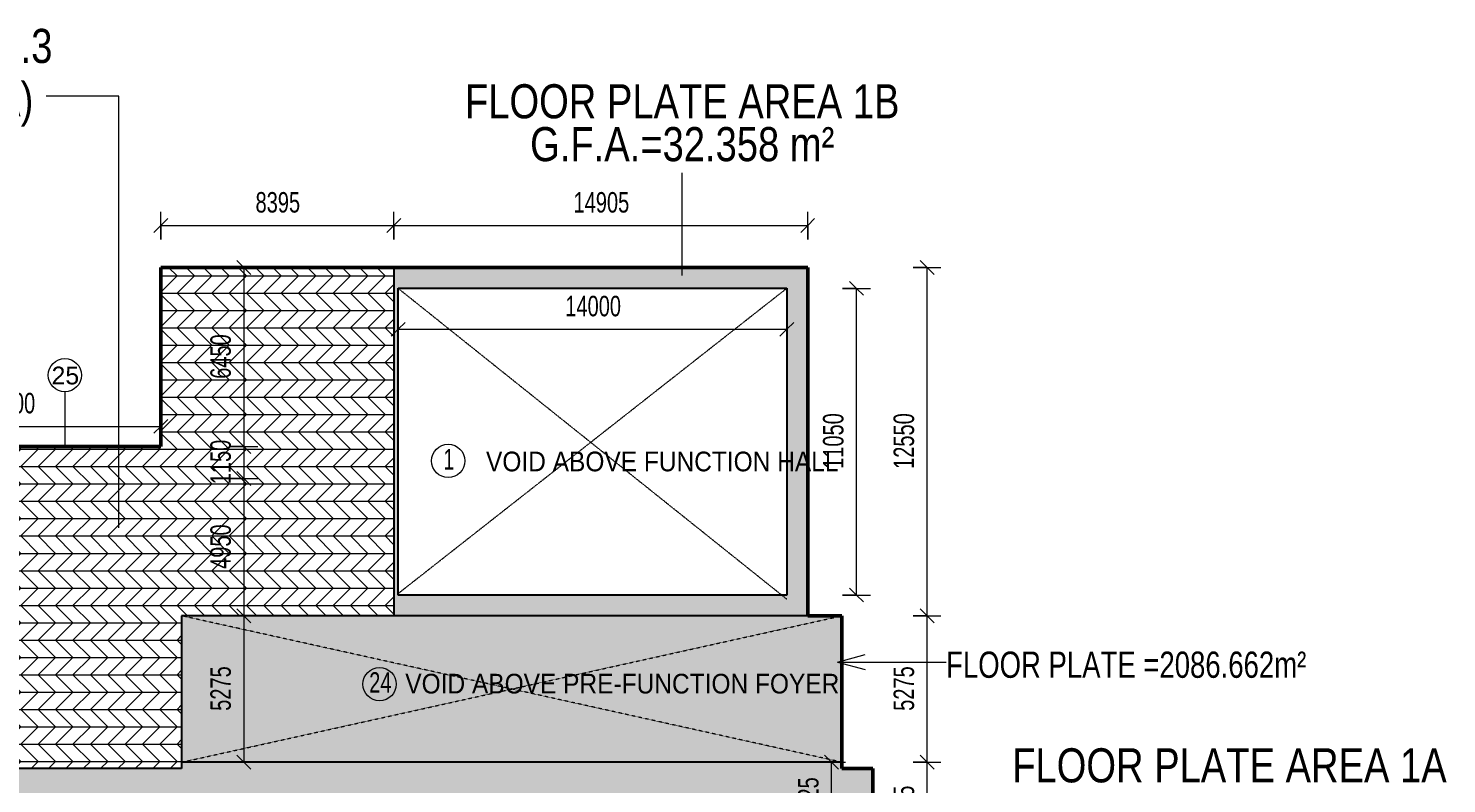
# Model space of a CAD drawing. Header units: millimetres. Extents: x 35540 to 832230, y -10956 to 416550.
# Drawn here: x 418865 to 469950, y 33560 to 60775 of the extents above; entities that cross this region are included whole.
import ezdxf

# ---------------------------------------------------------------- set-up
doc = ezdxf.new("R2010")
doc.units = ezdxf.units.MM
doc.linetypes.add('Dash', pattern=[6, 3, -3])
for name, color, linetype, lineweight in [('A-ANNO-DIMS', 211, 'Continuous', 5), ('A-ANNO-DIMS-500', 211, 'Continuous', 5), ('A-AREA-BNDY', 1, 'Continuous', 18), ('A-AREA-IDEN', 2, 'Continuous', 15), ('A-AREA-PATT', 32, 'Continuous', 5), ('A-DETL', 90, 'Continuous', 5), ('A-DETL-HDLN', 90, 'Dash', 5), ('A-DETL-THIN', 151, 'Continuous', 5), ('G-ANNO-TEXT', 231, 'Continuous', 5)]:
    doc.layers.add(name, color=color, linetype=linetype, lineweight=lineweight)
doc.styles.add('Arial', font='arial.ttf', dxfattribs={"width": 0.7, "height": 737.649701})
doc.styles.add('Arial_3', font='arial.ttf', dxfattribs={"width": 0.8, "height": 1229.416168})
doc.styles.add('Arial_5', font='arial.ttf', dxfattribs={"height": 639.296407})
doc.styles.add('Swis721 BT', font='swiss.ttf', dxfattribs={"width": 0.89, "height": 709.553159})
doc.styles.add('Swis721 BT_1', font='swiss.ttf', dxfattribs={"width": 0.75, "height": 946.070878})
doc.dimstyles.new('Linear_-_1_5mm_Arial', dxfattribs={"dimscale": 304.8, "dimtxt": 750, "dimasz": 1.64042, "dimexe": 1.64042, "dimexo": 0.0625, "dimgap": 0.82021, "dimtad": 1, "dimdec": 0, "dimzin": 0, "dimdsep": 46, "dimtxsty": 'Arial', "dimblk1": 'OBLIQUE', "dimblk2": 'OBLIQUE', "dimsah": 1, "dimcen": 0.09, "dimadec": 0, "dimazin": 0, "dimtfac": 1, "dimtdec": 4, "dimtix": 1, "dimtmove": 0, "dimatfit": 3, "dimfxl": 1.64042, "dimfxlon": 1, "dimtvp": 1, "dimtolj": 1, "dimtzin": 0, "dimarcsym": 2})

# ---------------------------------------------------------------- blocks, each defined once
blk = doc.blocks.new('DIMBLOCK155-2_F')
at = {"layer": 'A-ANNO-DIMS-500'}
for p, q in [((447296, 34332), (448296, 34332)), ((447796, 34332), (447296, 34332)), ((447796, 34332), (447546, 34582)), ((447796, 31607), (447796, 34332)), ((447796, 34332), (448046, 34082)), ((447796, 31607), (447546, 31857)), ((447296, 31607), (448296, 31607)), ((447796, 31607), (447296, 31607)), ((447796, 31607), (448046, 31357))]:
    blk.add_line(p, q, dxfattribs=at)
at = {"layer": 'A-ANNO-DIMS-500', "color": 0, "insert": (446589, 32185), "char_height": 737.6, "width": 1883.08, "attachment_point": 1, "rotation": 90, "line_spacing_factor": 0.938532, "style": 'Arial'}
blk.add_mtext('2725', dxfattribs=at)
blk = doc.blocks.new('_Oblique')
at = {"color": 0, "linetype": 'ByBlock', "lineweight": -2}
blk.add_line((-0.5, -0.5), (0.5, 0.5), dxfattribs=at)
blk = doc.blocks.new('DIMBLOCK157-2_F')
at = {"layer": 'A-ANNO-DIMS-500'}
for p, q in [((412536, 45933), (412536, 46933)), ((412536, 46433), (412786, 46683)), ((423636, 46933), (423636, 45933)), ((423636, 46433), (423636, 46933)), ((423636, 46433), (423886, 46683)), ((412536, 46433), (412286, 46183)), ((412536, 46433), (423636, 46433)), ((412536, 46433), (412536, 45933)), ((423636, 46433), (423386, 46183))]:
    blk.add_line(p, q, dxfattribs=at)
at = {"layer": 'A-ANNO-DIMS-500', "color": 0, "insert": (417105, 47640), "char_height": 737.6, "width": 2353.85, "attachment_point": 1, "line_spacing_factor": 0.938532, "style": 'Arial'}
blk.add_mtext('11100', dxfattribs=at)
blk = doc.blocks.new('DIMBLOCK158-2_F')
at = {"layer": 'A-ANNO-DIMS-500'}
for p, q in [((423636, 53168), (423636, 54168)), ((432031, 53168), (432031, 54168)), ((423636, 53668), (423386, 53418)), ((423636, 53668), (423886, 53918)), ((423636, 53668), (432031, 53668)), ((423636, 53668), (423636, 53168)), ((432031, 53668), (431781, 53418)), ((432031, 53668), (432281, 53918)), ((432031, 53668), (432031, 53168))]:
    blk.add_line(p, q, dxfattribs=at)
at = {"layer": 'A-ANNO-DIMS-500', "color": 0, "insert": (427048, 54875), "char_height": 737.6, "width": 1883.08, "attachment_point": 1, "line_spacing_factor": 0.938532, "style": 'Arial'}
blk.add_mtext('8395', dxfattribs=at)
blk = doc.blocks.new('DIMBLOCK159-2_F')
at = {"layer": 'A-ANNO-DIMS-500'}
for p, q in [((432031, 53168), (432031, 54168)), ((446936, 53168), (446936, 54168)), ((432031, 53668), (431781, 53418)), ((432031, 53668), (432281, 53918)), ((432031, 53668), (446936, 53668)), ((432031, 53668), (432031, 53168)), ((446936, 53668), (446686, 53418)), ((446936, 53668), (447186, 53918)), ((446936, 53668), (446936, 53168))]:
    blk.add_line(p, q, dxfattribs=at)
at = {"layer": 'A-ANNO-DIMS-500', "color": 0, "insert": (438502, 54875), "char_height": 737.6, "width": 2353.85, "attachment_point": 1, "line_spacing_factor": 0.938532, "style": 'Arial'}
blk.add_mtext('14905', dxfattribs=at)
blk = doc.blocks.new('DIMBLOCK160-2_F')
at = {"layer": 'A-ANNO-DIMS-500'}
for p, q in [((427127, 52157), (426127, 52157)), ((426627, 52157), (426377, 52407)), ((426627, 52157), (426627, 45707)), ((426627, 52157), (426877, 51907)), ((426627, 52157), (427127, 52157)), ((426127, 45707), (427127, 45707)), ((426627, 45707), (426127, 45707)), ((426627, 45707), (426377, 45957)), ((426627, 45707), (426877, 45457))]:
    blk.add_line(p, q, dxfattribs=at)
at = {"layer": 'A-ANNO-DIMS-500', "color": 0, "insert": (425420, 48148), "char_height": 737.6, "width": 1883.08, "attachment_point": 1, "rotation": 90, "line_spacing_factor": 0.938532, "style": 'Arial'}
blk.add_mtext('6450', dxfattribs=at)
blk = doc.blocks.new('DIMBLOCK161-2_F')
at = {"layer": 'A-ANNO-DIMS-500'}
for p, q in [((426127, 45707), (427127, 45707)), ((426627, 45707), (426127, 45707)), ((426627, 45707), (426377, 45957)), ((426627, 45707), (426627, 44557)), ((426627, 45707), (426877, 45457)), ((426127, 44557), (427127, 44557)), ((426627, 44557), (426127, 44557)), ((426627, 44557), (426377, 44807)), ((426627, 44557), (426877, 44307))]:
    blk.add_line(p, q, dxfattribs=at)
at = {"layer": 'A-ANNO-DIMS-500', "color": 0, "insert": (425420, 44348), "char_height": 737.6, "width": 1883.08, "attachment_point": 1, "rotation": 90, "line_spacing_factor": 0.938532, "style": 'Arial'}
blk.add_mtext('1150', dxfattribs=at)
blk = doc.blocks.new('DIMBLOCK162-2_F')
at = {"layer": 'A-ANNO-DIMS-500'}
for p, q in [((426127, 44557), (427127, 44557)), ((426627, 44557), (426127, 44557)), ((426627, 44557), (426377, 44807)), ((426627, 44557), (426627, 39607)), ((426627, 44557), (426877, 44307)), ((426627, 39607), (426377, 39857)), ((427127, 39607), (426127, 39607)), ((426627, 39607), (426877, 39357)), ((426627, 39607), (427127, 39607))]:
    blk.add_line(p, q, dxfattribs=at)
at = {"layer": 'A-ANNO-DIMS-500', "color": 0, "insert": (425420, 41298), "char_height": 737.6, "width": 1883.08, "attachment_point": 1, "rotation": 90, "line_spacing_factor": 0.938532, "style": 'Arial'}
blk.add_mtext('4950', dxfattribs=at)
blk = doc.blocks.new('DIMBLOCK163-2_F')
at = {"layer": 'A-ANNO-DIMS-500'}
for p, q in [((426627, 39607), (426377, 39857)), ((427127, 39607), (426127, 39607)), ((426627, 39607), (426627, 34332)), ((426627, 39607), (426877, 39357)), ((426627, 39607), (427127, 39607)), ((427127, 34332), (426127, 34332)), ((426627, 34332), (426377, 34582)), ((426627, 34332), (426877, 34082)), ((426627, 34332), (427127, 34332))]:
    blk.add_line(p, q, dxfattribs=at)
at = {"layer": 'A-ANNO-DIMS-500', "color": 0, "insert": (425420, 36185), "char_height": 737.6, "width": 1883.08, "attachment_point": 1, "rotation": 90, "line_spacing_factor": 0.938532, "style": 'Arial'}
blk.add_mtext('5275', dxfattribs=at)
blk = doc.blocks.new('DIMBLOCK171-2_F')
at = {"layer": 'A-ANNO-DIMS-500'}
for p, q in [((450736, 34332), (451736, 34332)), ((451236, 34332), (450736, 34332)), ((451236, 34332), (450986, 34582)), ((451236, 31007), (451236, 34332)), ((451236, 34332), (451486, 34082)), ((451236, 31007), (450986, 31257)), ((450736, 31007), (451736, 31007)), ((451236, 31007), (450736, 31007)), ((451236, 31007), (451486, 30757))]:
    blk.add_line(p, q, dxfattribs=at)
at = {"layer": 'A-ANNO-DIMS-500', "color": 0, "insert": (450029, 31885), "char_height": 737.6, "width": 1883.08, "attachment_point": 1, "rotation": 90, "line_spacing_factor": 0.938532, "style": 'Arial'}
blk.add_mtext('3325', dxfattribs=at)
blk = doc.blocks.new('DIMBLOCK172-2_F')
at = {"layer": 'A-ANNO-DIMS-500'}
for p, q in [((451236, 39607), (450986, 39857)), ((450736, 39607), (451736, 39607)), ((451236, 39607), (450736, 39607)), ((451236, 34332), (451236, 39607)), ((451236, 39607), (451486, 39357)), ((450736, 34332), (451736, 34332)), ((451236, 34332), (450736, 34332)), ((451236, 34332), (450986, 34582)), ((451236, 34332), (451486, 34082))]:
    blk.add_line(p, q, dxfattribs=at)
at = {"layer": 'A-ANNO-DIMS-500', "color": 0, "insert": (450029, 36185), "char_height": 737.6, "width": 1883.08, "attachment_point": 1, "rotation": 90, "line_spacing_factor": 0.938532, "style": 'Arial'}
blk.add_mtext('5275', dxfattribs=at)
blk = doc.blocks.new('DIMBLOCK173-2_F')
at = {"layer": 'A-ANNO-DIMS-500'}
for p, q in [((450736, 52157), (451736, 52157)), ((451236, 52157), (450736, 52157)), ((451236, 52157), (450986, 52407)), ((451236, 39607), (451236, 52157)), ((451236, 52157), (451486, 51907)), ((451236, 39607), (450986, 39857)), ((450736, 39607), (451736, 39607)), ((451236, 39607), (450736, 39607)), ((451236, 39607), (451486, 39357))]:
    blk.add_line(p, q, dxfattribs=at)
at = {"layer": 'A-ANNO-DIMS-500', "color": 0, "insert": (450029, 44902), "char_height": 737.6, "width": 2353.85, "attachment_point": 1, "rotation": 90, "line_spacing_factor": 0.938532, "style": 'Arial'}
blk.add_mtext('12550', dxfattribs=at)
blk = doc.blocks.new('DIMBLOCK215-2_F')
at = {"layer": 'A-ANNO-DIMS-500'}
for p, q in [((448693, 51407), (448443, 51657)), ((448193, 51407), (449193, 51407)), ((448693, 51407), (448193, 51407)), ((448693, 40357), (448693, 51407)), ((448693, 51407), (448943, 51157)), ((448193, 40357), (449193, 40357)), ((448693, 40357), (448193, 40357)), ((448693, 40357), (448443, 40607)), ((448693, 40357), (448943, 40107))]:
    blk.add_line(p, q, dxfattribs=at)
at = {"layer": 'A-ANNO-DIMS-500', "color": 0, "insert": (447486, 44902), "char_height": 737.6, "width": 2353.85, "attachment_point": 1, "rotation": 90, "line_spacing_factor": 0.938532, "style": 'Arial'}
blk.add_mtext('11050', dxfattribs=at)
blk = doc.blocks.new('DIMBLOCK216-2_F')
at = {"layer": 'A-ANNO-DIMS-500'}
for p, q in [((432186, 50430), (432186, 49430)), ((432186, 49930), (432186, 50430)), ((432186, 49930), (432436, 50180)), ((446186, 50430), (446186, 49430)), ((446186, 49930), (446186, 50430)), ((446186, 49930), (446436, 50180)), ((432186, 49930), (431936, 49680)), ((432186, 49930), (446186, 49930)), ((446186, 49930), (445936, 49680))]:
    blk.add_line(p, q, dxfattribs=at)
at = {"layer": 'A-ANNO-DIMS-500', "color": 0, "insert": (438205, 51137), "char_height": 737.6, "width": 2353.85, "attachment_point": 1, "line_spacing_factor": 0.938532, "style": 'Arial'}
blk.add_mtext('14000', dxfattribs=at)
blk = doc.blocks.new('DLN_Area Tag - 1_5MM NUMBER-4095195-2_F')
at = {"layer": 'A-AREA-IDEN'}
blk.add_circle((-0.04, 0.81), 1.2, dxfattribs=at)

msp = doc.modelspace()

# ---------------------------------------------------------------- hatches: boundary and pattern name
at = {"layer": 'A-AREA-PATT'}
h = msp.add_hatch(dxfattribs=at)
h.set_pattern_fill('FP_82', color=132, style=0, pattern_type=2)
h.set_pattern_definition([(0, (360496.2, 0), (0, 624.75), []), (315, (360496.2, 0), (624.75, 6e-14), [883.53, -883.53]), (45, (360496.2, 0), (624.75, -6e-14), [883.53, -883.53])])
h.paths.add_polyline_path([(413285.5, 34107.5), (424385.5, 34107.5), (424385.5, 39607.5), (432030.5, 39607.5), (432030.5, 52157.5), (423635.5, 52157.5), (423635.5, 45707.5), (412535.5, 45707.5), (412535.5, 44557.5), (410235.5, 44557.5), (410235.5, 39757.5), (412535.5, 39757.5), (412535.5, 40207.5), (413135.5, 40207.5), (413135.5, 39607.5), (412685.5, 39607.5), (412685.5, 35357.5), (413285.5, 35357.5), (413285.5, 34260.9)], flags=0)
h = msp.add_hatch(color=9, dxfattribs=at)
h.paths.add_polyline_path([(432030.5, 39607.5), (446935.5, 39607.5), (446935.5, 52157.5), (432030.5, 52157.5), (432030.5, 45707.5)], flags=0)
h.paths.add_polyline_path([(432185.5, 40357.5), (432185.5, 51407.5), (446185.5, 51407.5), (446185.5, 40357.5), (435685.5, 40357.5)], flags=0)
h = msp.add_hatch(color=9, dxfattribs=at)
h.paths.add_polyline_path([(417720.5, 7707.5), (442085.5, 7707.5), (442085.5, 9857.5), (438985.5, 9857.5), (438985.5, 12077.5), (446365.5, 12077.5), (446365.5, 13327.5), (449285.5, 13327.5), (449285.5, 16324.2), (448535.5, 16324.2), (448535.5, 15874.2), (442135.5, 15874.2), (442135.5, 18979.2), (438985.5, 18979.2), (438985.5, 20929.2), (443985.5, 20929.2), (443985.5, 31607.5), (448535.5, 31607.5), (448535.5, 31007.5), (449285.5, 31007.5), (449285.5, 34107.5), (448160.5, 34107.5), (448160.5, 34332.5), (424385.5, 34332.5), (424385.5, 34107.5), (413285.5, 34107.5), (413285.5, 35357.5), (412685.5, 35357.5), (412685.5, 39607.5), (413135.5, 39607.5), (413135.5, 40207.5), (412535.5, 40207.5), (412535.5, 39757.5), (410085.5, 39757.5), (410085.5, 35957.5), (408535.5, 35957.5), (408535.5, 34107.5), (406585.5, 34107.5), (406585.5, 31607.5), (397635.5, 31607.5), (397635.5, 7707.5), (417520.5, 7707.5)], flags=0)
h.paths.add_polyline_path([(401935.5, 8157.5), (401935.5, 9057.5), (409598, 9057.5), (409598, 8157.5)], flags=0)
h.paths.add_polyline_path([(410398, 8157.5), (410398, 9057.5), (417020.5, 9057.5), (417020.5, 8747.5), (417520.5, 8747.5), (417520.5, 8247.5), (418370.5, 8247.5), (418370.5, 8747.5), (418410.5, 8747.5), (418410.5, 8157.5), (415686, 8157.5)], flags=0)
h.paths.add_polyline_path([(429701.4, 8157.5), (428023, 8157.5), (428023, 9057.5), (435685.5, 9057.5), (435685.5, 8157.5)], flags=0)
h.paths.add_polyline_path([(427223, 8157.5), (419210.5, 8157.5), (419210.5, 9057.5), (427223, 9057.5), (427223, 8324.6)], flags=0)
h.paths.add_polyline_path([(418170.5, 8447.5), (417720.5, 8447.5), (417720.5, 9357.5), (400735.5, 9357.5), (400735.5, 9657.5), (401935.5, 9657.5), (401935.5, 11307.5), (400735.5, 11307.5), (400735.5, 15624.2), (401935.5, 15624.2), (401935.5, 16424.2), (400735.5, 16424.2), (400735.5, 23040.8), (401935.5, 23040.8), (401935.5, 23840.8), (400735.5, 23840.8), (400735.5, 30107.5), (434495.5, 30107.5), (434495.5, 30517.5), (435445.5, 30517.5), (435445.5, 30107.5), (435685.5, 30107.5), (435685.5, 9357.5), (418170.5, 9357.5), (418170.5, 8697.5)], flags=0)
h.paths.add_polyline_path([(435985.5, 9357.5), (435985.5, 15624.2), (436885.5, 15624.2), (436885.5, 9357.5)], flags=0)
h.paths.add_polyline_path([(440089.6, 13507.5), (438985.5, 13507.5), (438985.5, 15457.5), (440985.5, 15457.5), (440985.5, 13507.5)], flags=0)
h.paths.add_polyline_path([(436885.5, 16424.2), (435985.5, 16424.2), (435985.5, 23040.8), (436885.5, 23040.8), (436885.5, 16913.4)], flags=0)
h.paths.add_polyline_path([(438985.5, 21079.2), (438985.5, 21529.2), (439935.5, 21529.2), (439935.5, 21079.2)], flags=0)
h.paths.add_polyline_path([(441710.5, 21079.2), (440085.5, 21079.2), (440085.5, 21529.2), (441710.5, 21529.2)], flags=0)
h.paths.add_polyline_path([(435985.5, 23840.8), (435985.5, 27117.5), (436885.5, 27117.5), (436885.5, 23840.8)], flags=0)
h.paths.add_polyline_path([(402235.5, 30407.5), (402235.5, 31307.5), (406648, 31307.5), (406648, 30407.5)], flags=0)
h.paths.add_polyline_path([(428023, 30407.5), (428023, 31307.5), (435685.5, 31307.5), (435685.5, 30717.5), (434295.5, 30717.5), (434295.5, 30407.5), (429701.4, 30407.5)], flags=0)
h.paths.add_polyline_path([(419210.5, 30407.5), (419210.5, 31307.5), (427223, 31307.5), (427223, 30407.5)], flags=0)
h.paths.add_polyline_path([(415686, 30407.5), (410398, 30407.5), (410398, 31307.5), (418410.5, 31307.5), (418410.5, 30407.5)], flags=0)
h.paths.add_polyline_path([(413135.5, 34107.5), (412685.5, 34107.5), (412685.5, 35207.5), (413135.5, 35207.5), (413135.5, 34332.5)], flags=0)
msp.add_hatch(color=255, dxfattribs=at).paths.add_polyline_path([(427223, 34332.5), (448160.5, 34332.5), (448160.5, 39607.5), (424385.5, 39607.5), (424385.5, 34332.5)], flags=0)

# ---------------------------------------------------------------- linework, layer by layer
at = {"layer": 'A-AREA-BNDY', "lineweight": 25}
for p, q in [((423635.5, 52157.5), (446935.5, 52157.5)), ((423635.5, 52157.5), (423635.5, 45707.5)), ((432030.5, 52157.5), (432030.5, 39607.5)), ((446935.5, 52157.5), (446935.5, 39607.5)), ((432185.5, 51407.5), (446185.5, 51407.5)), ((432185.5, 40357.5), (432185.5, 51407.5)), ((446185.5, 51407.5), (446185.5, 40357.5)), ((423635.5, 45707.5), (398135.5, 45707.5)), ((446185.5, 40357.5), (432185.5, 40357.5)), ((424385.5, 39607.5), (424385.5, 34107.5)), ((448160.5, 39607.5), (424385.5, 39607.5)), ((448160.5, 39607.5), (448160.5, 34332.5)), ((448160.5, 34332.5), (424385.5, 34332.5)), ((448160.5, 34332.5), (448160.5, 34107.5)), ((424385.5, 34107.5), (413285.5, 34107.5)), ((448160.5, 34107.5), (449285.5, 34107.5)), ((449285.5, 16324.2), (449285.5, 34107.5))]:
    msp.add_line(p, q, dxfattribs=at)
at = {"layer": 'A-AREA-IDEN'}
for p, q in [((422126.6, 58331.9), (419511.4, 58331.9)), ((422126.6, 42782), (422126.6, 58331.9)), ((442416.1, 51867.6), (442416.1, 55565.1))]:
    msp.add_line(p, q, dxfattribs=at)
at = {"layer": 'A-DETL', "lineweight": 50}
for p, q in [((446935.5, 52157.5), (423635.5, 52157.5)), ((423635.5, 52157.5), (423635.5, 45707.5)), ((446935.5, 39607.5), (446935.5, 52157.5)), ((423635.5, 45707.5), (398135.5, 45707.5)), ((448160.5, 39607.5), (446935.5, 39607.5)), ((448160.5, 34107.5), (448160.5, 39607.5)), ((449285.5, 34107.5), (448160.5, 34107.5)), ((449285.5, 7707.5), (449285.5, 34107.5))]:
    msp.add_line(p, q, dxfattribs=at)
at = {"layer": 'A-DETL-HDLN', "color": 8}
for p, q in [((432185.5, 51407.5), (446185.5, 40207.5)), ((446185.5, 51407.5), (432185.5, 40407.5)), ((424385.5, 34332.5), (448160.5, 39607.5)), ((448160.5, 34332.5), (424385.5, 39607.5))]:
    msp.add_line(p, q, dxfattribs=at)
at = {"layer": 'A-DETL-THIN', "color": 8}
msp.add_line((420179.5, 47678.7), (420179.5, 45707.5), dxfattribs=at)
msp.add_circle((420179.5, 48278.7), 600, dxfattribs=at)
at = {"layer": 'G-ANNO-TEXT', "color": 250}
for q in [(449011, 38211.2), (449011, 37675.3), (451921.2, 37943.2)]:
    msp.add_line((448011, 37943.2), q, dxfattribs=at)

# ---------------------------------------------------------------- block references
at = {"layer": 'A-AREA-IDEN', "xscale": 499.9999999999995, "yscale": 499.9999999999995, "zscale": 499.9999999999995}
for p in [(434006.9, 44782), (431536.7, 36740.4)]:
    msp.add_blockref('DLN_Area Tag - 1_5MM NUMBER-4095195-2_F', p, dxfattribs=at)

# ---------------------------------------------------------------- texts
at = {"layer": 'A-AREA-IDEN', "lineweight": 5, "attachment_point": 2, "line_spacing_factor": 0.938532}
for s, insert, char_height, width, style in [('CHILLER PUMP RM., A.H.U. RM.1,RM.3\\P(NON-ESSENTIAL PLANT RM. AREA)', (407136.4, 60756.2), 1229.416, 29700, 'Arial_3'), ('FLOOR PLATE AREA 1B', (442416.1, 58761.4), 1229.416, 18450, 'Arial_3'), ('G.F.A.=32.358 m²', (442416.1, 57217.6), 1229.416, 12915, 'Arial_3'), ('\\fArial|b0|i0|c134|p34|;\\W.7;1', (434012.2, 45616.9), 737.65, 477, 'Arial'), ('24', (431542, 37575.3), 737.65, 954, 'Arial'), ('FLOOR PLATE AREA 1A', (462126.7, 34835), 1229.416, 18450, 'Arial_3')]:
    msp.add_mtext(s, dxfattribs=dict(at, insert=insert, char_height=char_height, width=width, style=style))
at = {"layer": 'G-ANNO-TEXT', "color": 7, "attachment_point": 1}
for s, insert, char_height, width, line_spacing_factor, style in [('25', (419700.8, 48585.9), 639.3, 1185.557, 0.938532, 'Arial_5'), ('VOID ABOVE FUNCTION HALL', (435348.5, 45523.6), 709.553, 14634, 1.00667, 'Swis721 BT'), ('FLOOR PLATE =2086.662m²', (451921.2, 38319.4), 946.071, 15432, 1.00667, 'Swis721 BT_1'), ('VOID ABOVE PRE-FUNCTION FOYER', (432441.3, 37518), 709.553, 17847, 1.00667, 'Swis721 BT')]:
    msp.add_mtext(s, dxfattribs=dict(at, insert=insert, char_height=char_height, width=width, line_spacing_factor=line_spacing_factor, style=style))

# ---------------------------------------------------------------- dimensions: what is measured, and where the dimension line sits
at = {"layer": 'A-ANNO-DIMS'}
for base, p1, p2, angle, override, picture, middle in [((432030.5, 53667.9), (423635.5, 53167.9), (432030.5, 53167.9), 0, {"dimpost": '<>', "dimfxl": 8394.999999}, 'DIMBLOCK158-2_F', (427833, 54294.8)), ((446935.5, 53667.9), (432030.5, 53167.9), (446935.5, 53167.9), 0, {"dimpost": '<>', "dimfxl": 14905}, 'DIMBLOCK159-2_F', (439483, 54294.5)), ((426627, 45707.5), (427127, 52157.5), (426127, 45707.5), 90, {"dimpost": '<>', "dimfxl": 6527.05905}, 'DIMBLOCK160-2_F', (426000.3, 48932.5)), ((451236.3, 52157.5), (450736.3, 39607.5), (450736.3, 52157.5), 90, {"dimpost": '<>', "dimfxl": 12550}, 'DIMBLOCK173-2_F', (450609.6, 45882.5)), ((448693.4, 51407.5), (448193.4, 40357.5), (448193.4, 51407.5), 90, {"dimpost": '<>', "dimfxl": 11050}, 'DIMBLOCK215-2_F', (448066.7, 45882.5)), ((446185.5, 49930), (432185.5, 50430), (446185.5, 50430), 0, {"dimpost": '<>', "dimfxl": 14000.000001}, 'DIMBLOCK216-2_F', (439185.5, 50556.6)), ((423635.5, 46433.1), (412535.5, 45933.1), (423635.5, 46933.1), 0, {"dimpost": '<>', "dimfxl": 11144.954015}, 'DIMBLOCK157-2_F', (418085.5, 47059.7)), ((426627, 44557.5), (426127, 45707.5), (426127, 44557.5), 90, {"dimpost": '<>', "dimfxl": 1149.999988}, 'DIMBLOCK161-2_F', (426000.3, 45132.5)), ((426627, 39607.5), (426127, 44557.5), (427127, 39607.5), 90, {"dimpost": '<>', "dimfxl": 5050.000023}, 'DIMBLOCK162-2_F', (426000.3, 42082.5)), ((426627, 34332.5), (427127, 39607.5), (427127, 34332.5), 90, {"dimpost": '<>', "dimfxl": 5274.999988}, 'DIMBLOCK163-2_F', (426000.3, 36970)), ((451236.3, 39607.5), (450736.3, 34332.5), (450736.3, 39607.5), 90, {"dimpost": '<>', "dimfxl": 5274.999988}, 'DIMBLOCK172-2_F', (450609.6, 36970)), ((447795.5, 34332.5), (447295.5, 31607.5), (447295.5, 34332.5), 90, {"dimpost": '<>', "dimfxl": 2724.999988}, 'DIMBLOCK155-2_F', (447168.9, 32970)), ((451236.3, 34332.5), (450736.3, 31007.5), (450736.3, 34332.5), 90, {"dimpost": '<>', "dimfxl": 3325.000012}, 'DIMBLOCK171-2_F', (450609.4, 32670))]:
    dim = msp.add_linear_dim(base=base, p1=p1, p2=p2, angle=angle, dimstyle='Linear_-_1_5mm_Arial', override=override, dxfattribs=at)
    dim.commit()
    dim.dimension.update_dxf_attribs({"geometry": picture, "text_midpoint": middle})

doc.saveas('drawing.dxf')
